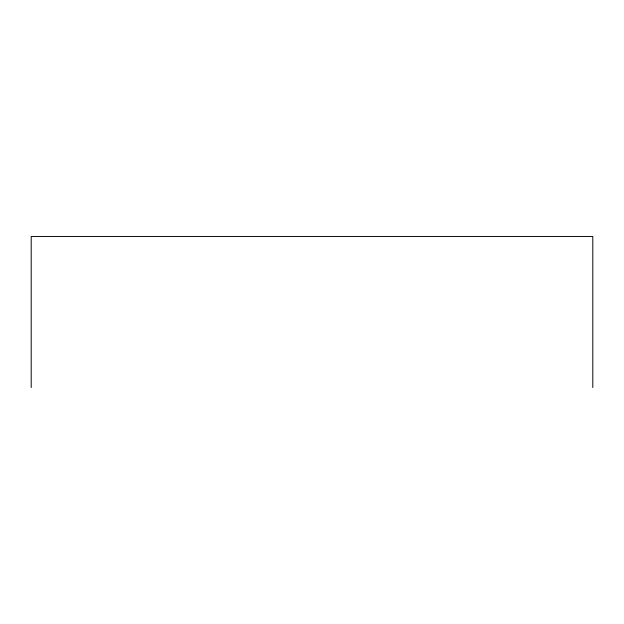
<?xml version="1.0" encoding="UTF-8"?>
<svg xmlns="http://www.w3.org/2000/svg" width="624" height="624" viewBox="0 0 624 624"><rect width="100%" height="100%" fill="white"/><g stroke="black" fill="none" stroke-linecap="round" stroke-linejoin="round"><path stroke-width="0.94" d="M592.8 387.543L592.8 236.457L31.2 236.457L31.2 387.543"/></g></svg>
